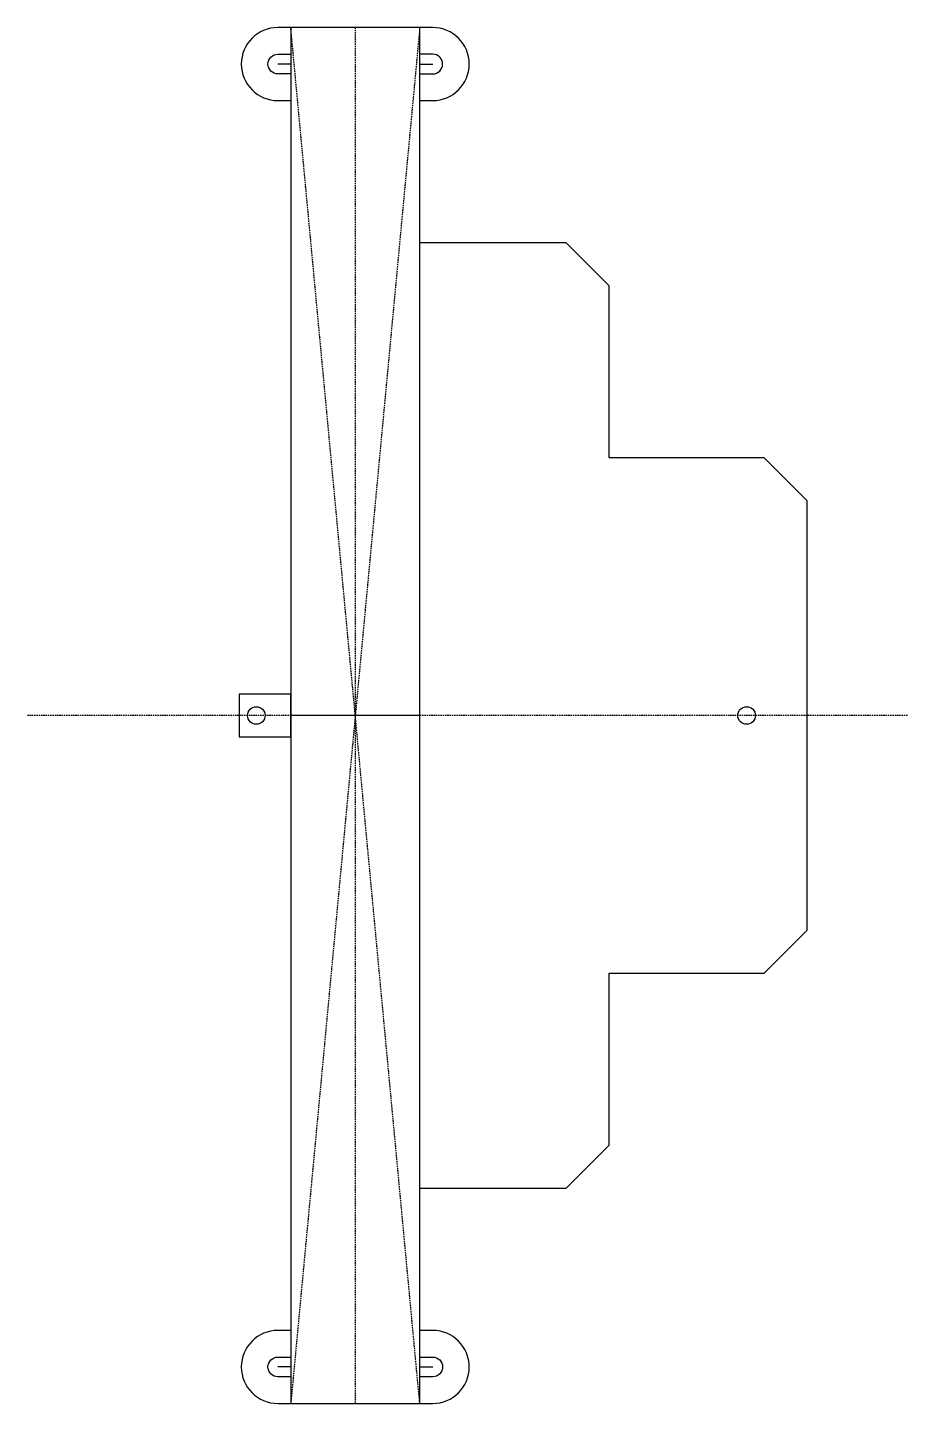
# Model space of a CAD drawing. Header units: millimetres. Extents: x -38 to 64, y -80 to 80.
import ezdxf

# ---------------------------------------------------------------- set-up
doc = ezdxf.new("R2010")
doc.units = ezdxf.units.MM
doc.linetypes.add('DASHED', pattern=[0.2067, 0.1654, -0.0413])

msp = doc.modelspace()

# ---------------------------------------------------------------- linework, layer by layer
for p, q in [((7.5, 80), (-7.5, 80)), ((7.5, -80), (7.5, 80)), ((-7.5, 80), (-7.5, -80)), ((-7.5, 75.75), (-9, 75.75)), ((7.5, 75.75), (9, 75.75)), ((-7.5, -75.75), (-9, -75.75)), ((7.5, -75.75), (9, -75.75)), ((-7.5, -80), (7.5, -80))]:
    msp.add_line(p, q)
at = {"color": 190, "linetype": 'DASHED', "lineweight": 25, "true_color": 0x8018ff}
for p, q in [((7.5, 80), (-7.5, -80)), ((7.5, -80), (-7.5, 80)), ((0, 80), (0, -80)), ((64.21, 0), (-38.11, 0)), ((7.5, 0), (-7.5, 0))]:
    msp.add_line(p, q, dxfattribs=at)
for points in [[(7.5, 71.5), (9, 71.5, 1), (9, 80), (7.5, 80)], [(-7.5, 80), (-9, 80, 1), (-9, 71.5), (-7.5, 71.5)], [(-7.5, 74.6), (-9, 74.6, -1), (-9, 76.9), (-7.5, 76.9)], [(7.5, 74.6), (9, 74.6, 1), (9, 76.9), (7.5, 76.9)], [(-7.5, -71.5), (-9, -71.5, 1), (-9, -80), (-7.5, -80)], [(7.5, -80), (9, -80, 1), (9, -71.5), (7.5, -71.5)], [(-7.5, -76.9), (-9, -76.9, -1), (-9, -74.6), (-7.5, -74.6)], [(7.5, -74.6), (9, -74.6, -1), (9, -76.9), (7.5, -76.9)]]:
    msp.add_lwpolyline(points, format="xyb")
msp.add_lwpolyline([(7.5, 55), (24.5, 55), (29.5, 50), (29.5, 30), (47.5, 30), (52.5, 25), (52.5, 0), (52.5, -25), (47.5, -30), (29.5, -30), (29.5, -50), (24.5, -55), (7.5, -55)])
msp.add_lwpolyline([(-7.5, 2.5), (-13.5, 2.5), (-13.5, -2.5), (-7.5, -2.5)], close=True)
for centre in [(-11.5, 0), (45.5, 0)]:
    msp.add_circle(centre, 1.02)

doc.saveas('drawing.dxf')
